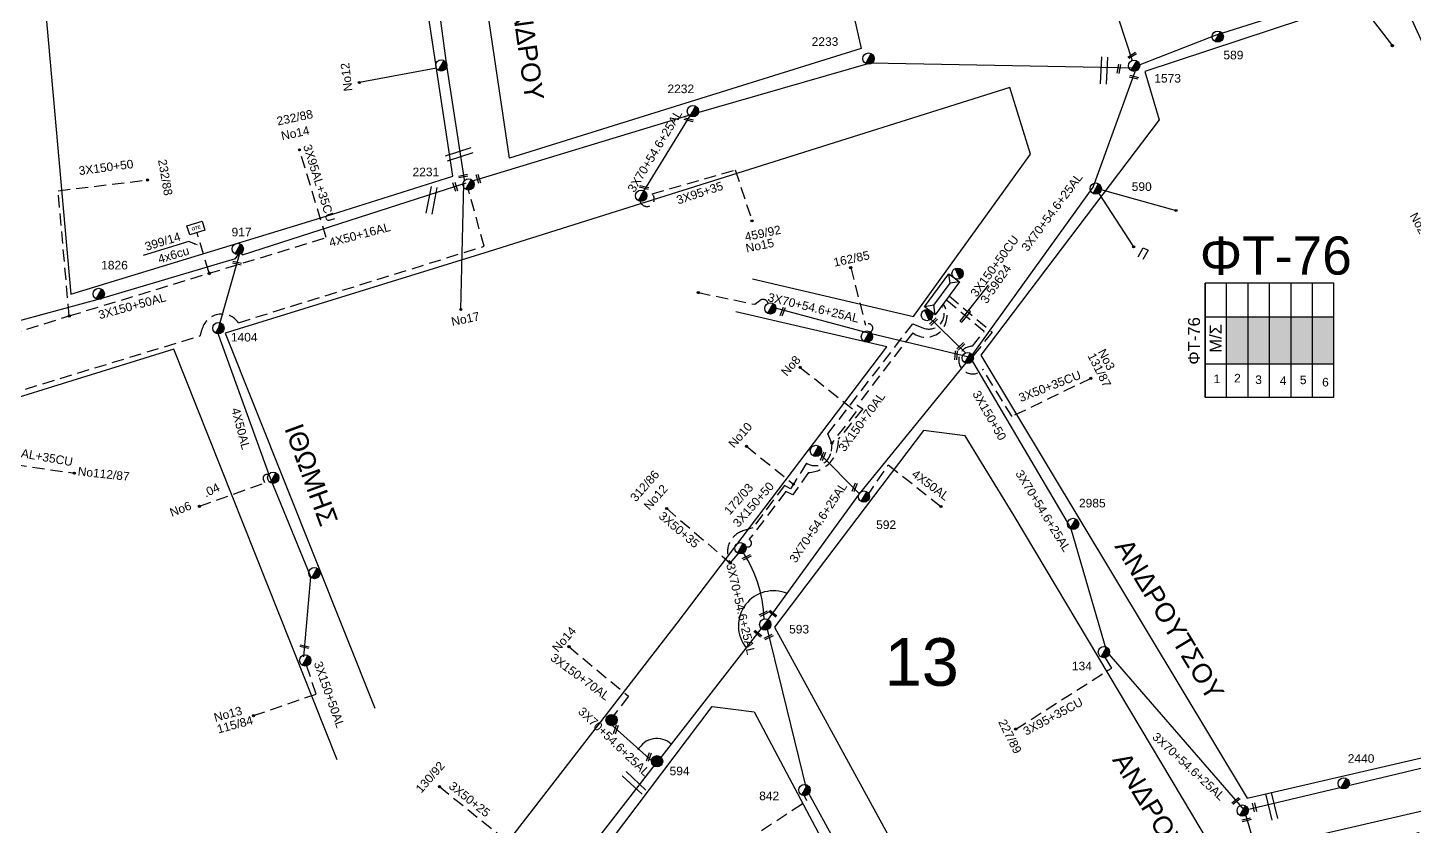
# Model space of a CAD drawing. Header units: millimetres. Extents: x 839 to 3144, y 747 to 1790.
# Drawn here: x 2152.7 to 2443.5, y 1194 to 1361.5 of the extents above; entities that cross this region are included whole.
import ezdxf
from ezdxf import colors
from ezdxf.entities.mleader import LeaderData, LeaderLine
from ezdxf.enums import TextEntityAlignment as Align
from ezdxf.math import Vec2, Vec3

# ---------------------------------------------------------------- set-up
doc = ezdxf.new("R2010")
doc.units = ezdxf.units.MM
doc.linetypes.add('DASHED', pattern=[19.05, 12.7, -6.35])
for name, color, linetype in [('Pillar OTE', 7, 'Continuous'), ('Ασφαλειοκιβώτια Χ.Τ 6 αναχωρήσεων', 7, 'Continuous'), ('Γέφυρες Εναερίου Δικτύου', 7, 'DASHED'), ('Γυμνά εναέρια ΧΤ (3Φ)   3x50+35CU', 7, 'Continuous'), ('Γυμνά εναέρια ΧΤ (3Φ)   4x50AL', 7, 'Continuous'), ('Γυμνά εναέρια ΧΤ και ΦΟΠ (3Φ)   4x50+16AL', 7, 'Continuous'), ('Επιγραφές - Σχήματα', 7, 'Continuous'), ('Καλώδια ΧΤ   3x150+50AL', 7, 'DASHED'), ('Καλώδια ΧΤ   3x150+50ALXLPE', 7, 'DASHED'), ('Καλώδια ΧΤ   3x150+50CU', 7, 'DASHED'), ('Καλώδια ΧΤ   3x150+70AL', 7, 'DASHED'), ('Καλώδια ΧΤ   3x50+25', 7, 'Continuous'), ('Καλώδια ΧΤ   3x95+35CU', 7, 'DASHED'), ('Καλώδια ΧΤ   4x50+13-5', 7, 'Continuous'), ('Καλώδια ΧΤ   4x50AL', 7, 'DASHED'), ('Μηχανική τομή', 7, 'Continuous'), ('Στύλος Ξύλινος', 7, 'Continuous'), ('Στύλος Ξύλινος @ 1', 7, 'Continuous'), ('Στύλος ΦΜ', 7, 'Continuous'), ('Στύλος ΦΜ @ 1', 7, 'Continuous'), ('Συνδέσεις', 7, 'Continuous'), ('Συνεστραμμένα ΧΤ   3x70+54.6+25AL', 7, 'SYN_LINE'), ('Τομή', 7, 'Continuous'), ('Υποσταθμός εναέριος 2 στύλων', 7, 'Continuous'), ('Υποσταθμός πόλεως', 7, 'Continuous'), ('Υπόβαθρο ΔΕΗ', 7, 'Continuous'), ('Υπόγεια Καλώδια Δικτύου ΧΤ   .04', 7, 'DASHED'), ('Υπόγεια καλώδια Παροχών ΧΤ   4x50AL', 7, 'DASHED'), ('Υπόγεια καλώδια Παροχών ΧΤ   4x6', 7, 'DASHED')]:
    doc.layers.add(name, color=color, linetype=linetype)
doc.styles.get("Standard").update_dxf_attribs({"font": 'ARIAL.TTF'})
doc.linetypes.add('SYN_LINE', pattern='A,0.5,-0.0001,["/\\/\\/\\/",Standard,S=0.1,R=0,X=0,Y=-0.05],-0.25', length=0.7501)

# ---------------------------------------------------------------- blocks, each defined once
blk = doc.blocks.new('ΥΠΑΡΧΩΝ ΤΣΙΜΕΝΤΕΝΙΟΣ ΣΤΥΛΟΣ')
at = {"layer": 'Στύλος ΦΜ'}
blk.add_hatch(color=7, dxfattribs=at).paths.add_polyline_path([(-1.29, -2.28, 0.574793), (2.62, 0, 0.268822), (1.3, 2.27)])
at = {"layer": 'Στύλος ΦΜ', "color": 7}
blk.add_line((-1.29, -2.28), (1.3, 2.27), dxfattribs=at)
blk.add_circle((0, 0), 2.62, dxfattribs=at)
at = {"layer": 'Στύλος ΦΜ', "flags": 4}
for tag, p in [('ΤΥΠΟΣ', (-4.91, 3.03)), ('ΑΡΙΘΜΟΣ', (-4.68, 8.05))]:
    blk.add_attdef(tag, p, '', height=4, dxfattribs=at)
blk = doc.blocks.new('ΤΟΜΗ')
at = {"layer": 'Τομή', "ltscale": 40}
for p, q in [((-5.68, 0), (5.68, 0)), ((5.68, -2.33), (-5.68, -2.33))]:
    blk.add_line(p, q, dxfattribs=at)
blk = doc.blocks.new('ΥΠΟΣΤΑΘΜΟΣ ΕΝΑΕΡΙΟΣ ΕΠΙ 2 ΣΤΥΛΩΝ')
at = {"layer": 'Υποσταθμός εναέριος 2 στύλων', "linetype": 'Continuous'}
for points in [[(-11.97, -2.11, 0.574793), (-8.45, -0.07, 0.268822), (-9.64, 1.98)], [(9.68, -2.15, 0.574793), (13.19, -0.1, 0.268822), (12.01, 1.95)]]:
    blk.add_hatch(color=256, dxfattribs=at).paths.add_polyline_path(points)
for p, q in [((-11.97, -2.11), (-9.64, 1.98)), ((9.68, -2.15), (12.01, 1.95))]:
    blk.add_line(p, q, dxfattribs=at)
for centre in [(-10.81, -0.07), (10.84, -0.1)]:
    blk.add_circle(centre, 2.36, dxfattribs=at)
at = {"layer": 'Υποσταθμός πόλεως', "linetype": 'Continuous', "ltscale": 40}
blk.add_lwpolyline([(-8.57, 2.82), (8.57, 2.82), (8.57, -2.82), (-8.57, -2.82)], close=True, dxfattribs=at)
for points in [[(-5.75, 0), (-8.57, 2.82)], [(-8.57, -2.82), (-5.75, 0)], [(-5.75, 0), (5.75, 0)], [(5.75, 0), (8.57, 2.82)], [(8.57, -2.82), (5.75, 0)]]:
    blk.add_lwpolyline(points, dxfattribs=at)
at = {"layer": 'Υποσταθμός εναέριος 2 στύλων', "ltscale": 40, "flags": 1}
for tag, p in [('ΜΕΤΑΣΧΗΜΑΤΙΣΜΟΣ', (14.09, 2.51)), ('ΙΣΧΥΣ', (14.07, -0.28)), ('ΑΡΙΘΜΟΣ', (14.19, -3))]:
    blk.add_attdef(tag, p, '', height=1.8, dxfattribs=at)
blk = doc.blocks.new('ΑΣΦΑΛΕΙΟΚΙΒΩΤΙΟ ΥΠΟΣΤΑΘΜΟΥ 6 ΑΝΑΧΩΡΗΣΕΩΝ')
at = {"layer": 'Ασφαλειοκιβώτια Χ.Τ 6 αναχωρήσεων', "ltscale": 40}
for p, q in [((-23.91, 27), (23.91, 27)), ((-9.83, 27), (-9.83, -27)), ((9.83, 27), (9.83, -27)), ((-23.91, 18), (23.91, 18)), ((-23.91, 9), (23.91, 9)), ((-23.91, 0), (23.91, 0)), ((-23.91, -9), (23.91, -9)), ((-23.91, -18), (23.91, -18))]:
    blk.add_line(p, q, dxfattribs=at)
at = {"layer": 'Ασφαλειοκιβώτια Χ.Τ 6 αναχωρήσεων'}
blk.add_lwpolyline([(-23.91, -27), (23.91, -27), (23.91, 27), (-23.91, 27)], close=True, dxfattribs=at)
for s, p in [('1', (-17.99, 23.52)), ('2', (-17.69, 14.89)), ('3', (-18.35, 6.01)), ('4', (-18.73, -4.28)), ('5', (-18.41, -12.69)), ('6', (-19.37, -22.03))]:
    blk.add_text(s, height=3.6, rotation=270, dxfattribs=at).set_placement(p)
at = {"layer": 'Ασφαλειοκιβώτια Χ.Τ 6 αναχωρήσεων', "ltscale": 40}
for tag, height, p in [('ΟΝΟΜΑ', 5, (-0.27, 31.68)), ('ΚΕΙΜΕΝΟ 1', 2, (16.95, 22.41)), ('ΚΕΙΜΕΝΟ 2', 2, (16.95, 13.71)), ('ΚΕΙΜΕΝΟ 3', 2, (16.95, 4.31)), ('ΚΕΙΜΕΝΟ 4', 2, (16.95, -4.67)), ('ΚΕΙΜΕΝΟ 5', 2, (16.95, -13.51)), ('ΚΕΙΜΕΝΟ 6', 2, (16.95, -22.43)), ('ΣΧ', 2, (-0.21, -29.21))]:
    blk.add_attdef(tag, text='', height=height, dxfattribs=at).set_placement(p, align=Align.MIDDLE_CENTER)
blk = doc.blocks.new('ΜΗΧΑΝΙΚΗ ΤΟΜΗ')
at = {"layer": 'Μηχανική τομή', "ltscale": 40}
for p, q in [((-1.89, 0.78), (1.89, 0.78)), ((1.89, 0), (-1.89, 0))]:
    blk.add_line(p, q, dxfattribs=at)
blk = doc.blocks.new('A$C3F94617C')
at = {"layer": 'Μηχανική τομή', "xscale": 0.5, "yscale": 0.5, "zscale": 0.5}
blk.add_blockref('ΜΗΧΑΝΙΚΗ ΤΟΜΗ', (0.95, 0), dxfattribs=at)
blk = doc.blocks.new('_ΣΥΝΔΕΣΗ')
at = {"layer": 'Συνδέσεις', "linetype": 'SYN_LINE', "ltscale": 40}
blk.add_hatch(color=256, dxfattribs=at).paths.add_polyline_path([(0.5, -0.01, 1), (-0.5, -0.01, 1)])
at = {"layer": 'Συνδέσεις'}
blk.add_circle((0, -0.01), 0.5, dxfattribs=at)
blk = doc.blocks.new('ΥΠΑΡΧΩΝ ΞΥΛΙΝΟΣ ΣΤΥΛΟΣ')
at = {"layer": 'Στύλος Ξύλινος'}
h = blk.add_hatch(color=7, dxfattribs=at)
h.paths.add_polyline_path([(-2.62, 0, 0.270008), (-1.29, -2.28), (1.3, 2.27, 0.576266)])
h.paths.add_polyline_path([(-1.29, -2.28, 0.574793), (2.62, 0, 0.268822), (1.3, 2.27)])
at = {"layer": 'Στύλος Ξύλινος', "color": 7}
blk.add_line((-1.29, -2.28), (1.3, 2.27), dxfattribs=at)
blk.add_circle((0, 0), 2.62, dxfattribs=at)
at = {"layer": 'Στύλος Ξύλινος', "flags": 4}
for tag, p in [('ΑΡΙΘΜΟΣ', (-4.91, 8.6)), ('ΤΥΠΟΣ', (-4.85, 3.39))]:
    blk.add_attdef(tag, p, '', height=4, dxfattribs=at)
blk = doc.blocks.new('PILLAR ΟΤΕ')
at = {"layer": 'Pillar OTE', "ltscale": 40}
blk.add_lwpolyline([(-3.31, 2.02), (3.39, 2.02), (3.39, -1.99), (-3.31, -1.99)], close=True, dxfattribs=at)
at = {"layer": 'Pillar OTE', "insert": (-1.81, 0.71), "char_height": 1.3575, "width": 109.961, "attachment_point": 1}
blk.add_mtext('{\\fArial|b1|i0|c161|p34;OTE}', dxfattribs=at)
blk = doc.blocks.new('TSONTA XT1')
at = {"ltscale": 40}
h = blk.add_hatch(color=256, dxfattribs=at)
h.dxf.hatch_style = 1
h.paths.add_polyline_path([(595.96, 2487.66), (597.07, 2488.77), (595.96, 2489.87), (594.85, 2488.77)])
blk.add_lwpolyline([(594.85, 2488.77), (595.96, 2489.87), (597.07, 2488.77), (595.96, 2487.66)], close=True, dxfattribs=at)

msp = doc.modelspace()

# ---------------------------------------------------------------- hatches: boundary and pattern name
at = {"layer": 'Ασφαλειοκιβώτια Χ.Τ 6 αναχωρήσεων', "ltscale": 0.2}
for color, points in [(133, [(2408.62, 1300.81), (2404.12, 1300.81), (2404.12, 1290.99), (2408.62, 1290.99)]), (173, [(2408.62, 1300.81), (2408.62, 1290.99), (2413.12, 1290.99), (2413.12, 1300.81)]), (30, [(2413.12, 1300.81), (2413.12, 1290.99), (2417.62, 1290.99), (2417.62, 1300.81)]), (1, [(2417.62, 1300.81), (2417.62, 1290.99), (2422.12, 1290.99), (2422.12, 1300.81)]), (85, [(2422.12, 1300.81), (2422.12, 1290.99), (2426.62, 1290.99), (2426.62, 1300.81)])]:
    msp.add_hatch(color=color, dxfattribs=at).paths.add_polyline_path(points)

# ---------------------------------------------------------------- linework, layer by layer
at = {"layer": 'Γέφυρες Εναερίου Δικτύου', "color": 133, "linetype": 'SYN_LINE', "ltscale": 15}
msp.add_lwpolyline([(2431.06, 1367.88), (2438.86, 1357.69)], dxfattribs=at)
at = {"layer": 'Γέφυρες Εναερίου Δικτύου', "color": 85, "linetype": 'SYN_LINE', "ltscale": 20}
msp.add_lwpolyline([(2238.43, 1352.96), (2222.27, 1349.97)], dxfattribs=at)
at = {"layer": 'Γέφυρες Εναερίου Δικτύου', "color": 133, "linetype": 'Continuous', "ltscale": 0.2}
for points in [[(2377.18, 1326.87), (2384.61, 1315.5)], [(2377.72, 1327.51), (2393.5, 1323.14)]]:
    msp.add_lwpolyline(points, dxfattribs=at)
at = {"layer": 'Γέφυρες Εναερίου Δικτύου', "color": 173, "ltscale": 0.2}
msp.add_lwpolyline([(2325.28, 1311.14), (2328.37, 1299.05)], dxfattribs=at)
msp.add_lwpolyline([(2293.35, 1305.91), (2305.19, 1303.44), (2306.26, 1304.26, -0.589851), (2307.99, 1303.49, -2.756407)], format="xyb", dxfattribs=at)
at = {"layer": 'Γέφυρες Εναερίου Δικτύου', "color": 1, "ltscale": 0.2}
msp.add_lwpolyline([(2303.43, 1273.66), (2313.3, 1265.72)], dxfattribs=at)
at = {"layer": 'Γέφυρες Εναερίου Δικτύου', "color": 173, "ltscale": 0.2}
msp.add_arc((2329.03, 1298.44), 0.896, 293.0379, 136.9673, dxfattribs=at)
at = {"layer": 'Γυμνά εναέρια ΧΤ (3Φ)   3x50+35CU', "color": 30, "linetype": 'DASHED', "ltscale": 0.2}
msp.add_lwpolyline([(2353, 1289.81, -1.531237), (2350.81, 1294.65), (2353.25, 1297.72), (2345.3, 1304.36)], format="xyb", dxfattribs=at)
msp.add_lwpolyline([(2375.63, 1287.9), (2359.11, 1279.91), (2353, 1289.81)], dxfattribs=at)
at = {"layer": 'Γυμνά εναέρια ΧΤ (3Φ)   3x50+35CU', "color": 27, "linetype": 'DASHED', "ltscale": 0.2}
msp.add_lwpolyline([(2142.01, 1276.07), (2142.9, 1276.07), (2142.41, 1270.89), (2162.51, 1268.03)], dxfattribs=at)
at = {"layer": 'Γυμνά εναέρια ΧΤ (3Φ)   3x50+35CU', "color": 1, "linetype": 'DASHED', "ltscale": 0.2}
msp.add_lwpolyline([(2286.7, 1260.61), (2300.04, 1249.18)], dxfattribs=at)
at = {"layer": 'Γυμνά εναέρια ΧΤ (3Φ)   4x50AL', "color": 151, "ltscale": 0.2}
msp.add_lwpolyline([(2210.65, 1229.48), (2212.11, 1246.31), (2203.63, 1266.89), (2192.52, 1297.68), (2197.29, 1314.37)], dxfattribs=at)
at = {"layer": 'Γυμνά εναέρια ΧΤ (3Φ)   4x50AL', "color": 27, "ltscale": 0.2}
msp.add_lwpolyline([(2407.84, 1197.37), (2428.74, 1202.31), (2457.44, 1209.13), (2481.74, 1214.54), (2519.55, 1217.92)], dxfattribs=at)
at = {"layer": 'Γυμνά εναέρια ΧΤ και ΦΟΠ (3Φ)   4x50+16AL', "color": 85, "ltscale": 0.2}
msp.add_lwpolyline([(2227.5, 1410.81), (2237.78, 1373.86), (2240.51, 1353.56), (2244.23, 1329.58)], dxfattribs=at)
at = {"layer": 'Γυμνά εναέρια ΧΤ και ΦΟΠ (3Φ)   4x50+16AL', "color": 173, "ltscale": 0.2}
msp.add_lwpolyline([(2245.53, 1329.21), (2292.07, 1343.35), (2329.42, 1354.12), (2385.18, 1353.03)], dxfattribs=at)
at = {"layer": 'Γυμνά εναέρια ΧΤ και ΦΟΠ (3Φ)   4x50+16AL', "color": 151, "ltscale": 0.2}
msp.add_lwpolyline([(2147.43, 1299.08), (2168.08, 1304.67), (2196.32, 1313.08), (2197.29, 1314.37), (2197.75, 1313.79), (2244.64, 1328.94)], dxfattribs=at)
at = {"layer": 'Επιγραφές - Σχήματα', "color": 7, "linetype": 'SYN_LINE', "ltscale": 20}
msp.add_line((2243.54, 1302.37), (2244.17, 1328.77), dxfattribs=at)
at = {"layer": 'Επιγραφές - Σχήματα', "linetype": 'Continuous', "ltscale": 0.2}
for points in [[(2385.54, 1313.4), (2386.62, 1315.31), (2387.64, 1314.78), (2386.56, 1312.85)], [(2354.1, 1307.43), (2348.2, 1299.91), (2348.6, 1299.72), (2350.4, 1301.87), (2349.91, 1302.29)]]:
    msp.add_lwpolyline(points, dxfattribs=at)
at = {"layer": 'Επιγραφές - Σχήματα', "color": 85, "linetype": 'DASHED', "ltscale": 0.2}
for points in [[(2338.28, 1297.48), (2326.65, 1282.31), (2327.84, 1281.51), (2322.69, 1275.19)], [(2316.45, 1268.17), (2313.12, 1263.47), (2311.69, 1264.18), (2303.96, 1254.08)]]:
    msp.add_lwpolyline(points, dxfattribs=at)
for centre, radius, start, end in [((2341.03, 1300.99), 4.46, 231.9927, 34.6763), ((2316.19, 1274.69), 6.52, 272.3, 4.391), ((2303.71, 1253.33), 0.793, 237.3076, 71.7004)]:
    msp.add_arc(centre, radius, start, end, dxfattribs=at)
at = {"layer": 'Επιγραφές - Σχήματα', "linetype": 'Continuous', "ltscale": 0.2}
for centre, radius, start, end in [((2309.1, 1235.99), 7.36, 66.7578, 218.6826), ((2284.63, 1207.95), 4.42, 46.5201, 153.3981)]:
    msp.add_arc(centre, radius, start, end, dxfattribs=at)
at = {"layer": 'Καλώδια ΧΤ   3x150+50AL', "color": 173, "ltscale": 0.2}
for points in [[(2161.43, 1301.01), (2159.07, 1327.26), (2177.83, 1329.53)], [(2345.92, 1305.19), (2354.97, 1297.59), (2350.93, 1292.59)]]:
    msp.add_lwpolyline(points, dxfattribs=at)
msp.add_lwpolyline([(2144.8, 1297.42), (2145.29, 1295.95), (2148.59, 1284.55), (2188.97, 1296.87), (2189.23, 1298.06, -0.649645), (2196.92, 1299.59), (2248.42, 1315.62), (2244.93, 1328.3)], format="xyb", dxfattribs=at)
at = {"layer": 'Καλώδια ΧΤ   3x150+50AL', "color": 1, "ltscale": 0.2}
msp.add_lwpolyline([(2314.69, 1290.22), (2326.43, 1280.93), (2321.33, 1274.35), (2321.18, 1272.67, -0.559831), (2316.02, 1270.12), (2313.3, 1265.72), (2312.65, 1264.75), (2311.38, 1265.46), (2304.78, 1256.57), (2302.69, 1255.91, 0.475943), (2300.04, 1249.18), (2302.28, 1251.83)], format="xyb", dxfattribs=at)
at = {"layer": 'Καλώδια ΧΤ   3x150+50AL', "color": 151, "ltscale": 0.2}
msp.add_lwpolyline([(2200.05, 1217.16), (2213.19, 1221.7), (2211.01, 1228.29)], dxfattribs=at)
at = {"layer": 'Καλώδια ΧΤ   3x150+70AL', "color": 1, "ltscale": 0.2}
msp.add_lwpolyline([(2321.33, 1274.35), (2320.51, 1276.28), (2338.31, 1299.33), (2340.55, 1298.47, 0.719556), (2344.42, 1303.16, 0.719556)], format="xyb", dxfattribs=at)
at = {"layer": 'Καλώδια ΧΤ   3x150+70AL', "color": 173, "ltscale": 0.2}
msp.add_lwpolyline([(2266.22, 1231.62), (2278.72, 1221.24), (2275.45, 1217.03)], dxfattribs=at)
at = {"layer": 'Καλώδια ΧΤ   3x50+25', "color": 1, "linetype": 'DASHED', "ltscale": 0.2}
msp.add_lwpolyline([(2239.06, 1202.27), (2254.34, 1189.97), (2253.55, 1188.19)], dxfattribs=at)
at = {"layer": 'Καλώδια ΧΤ   3x95+35CU', "color": 173, "ltscale": 0.2}
for points in [[(2145.29, 1295.95), (2161.43, 1301.01), (2215.31, 1317.43), (2209.71, 1335.85)], [(2283.65, 1326.6), (2301.08, 1331.62), (2304.6, 1320.95)]]:
    msp.add_lwpolyline(points, dxfattribs=at)
at = {"layer": 'Καλώδια ΧΤ   3x95+35CU', "color": 30, "ltscale": 0.2}
msp.add_lwpolyline([(2359.88, 1214.31), (2380.02, 1227.15), (2378.46, 1229.67)], dxfattribs=at)
at = {"layer": 'Καλώδια ΧΤ   3x95+35CU', "color": 173, "ltscale": 0.2}
msp.add_arc((2282.57, 1325.51), 1.54, 196.942, 45.1231, dxfattribs=at)
at = {"layer": 'Καλώδια ΧΤ   4x50+13-5', "color": 133, "ltscale": 0.2}
msp.add_lwpolyline([(2385.62, 1353.64), (2401.8, 1359.88), (2429.88, 1368.84), (2448.8, 1374.98)], dxfattribs=at)
at = {"layer": 'Καλώδια ΧΤ   4x50AL', "color": 173, "ltscale": 0.2}
msp.add_lwpolyline([(2328.72, 1263.2), (2333.16, 1269.76), (2344.21, 1261.03)], dxfattribs=at)
at = {"layer": 'Καλώδια ΧΤ   4x50AL', "color": 85, "ltscale": 0.2}
msp.add_lwpolyline([(2300.2, 1188.92), (2316.09, 1199.3), (2315.25, 1201.05)], dxfattribs=at)
at = {"layer": 'Συνεστραμμένα ΧΤ   3x70+54.6+25AL', "color": 133, "ltscale": 20}
for points in [[(2374.17, 1389.14), (2376, 1380.07), (2384.33, 1354.61)], [(2350.07, 1292.61), (2350.38, 1292.31), (2376.12, 1328.01), (2385.18, 1353.03), (2384.93, 1353.89)]]:
    msp.add_lwpolyline(points, dxfattribs=at)
at = {"layer": 'Συνεστραμμένα ΧΤ   3x70+54.6+25AL', "color": 173, "ltscale": 20}
for points in [[(2281.32, 1326.29), (2292.03, 1343.66)], [(2285.26, 1208.02), (2307.25, 1236.36), (2327.1, 1263.7), (2350.38, 1292.31), (2329.28, 1297.34), (2309.51, 1302.64)]]:
    msp.add_lwpolyline(points, dxfattribs=at)
at = {"layer": 'Συνεστραμμένα ΧΤ   3x70+54.6+25AL', "color": 133, "ltscale": 15}
msp.add_lwpolyline([(2341.26, 1301.19), (2349.38, 1293.27)], dxfattribs=at)
at = {"layer": 'Συνεστραμμένα ΧΤ   3x70+54.6+25AL', "color": 30, "ltscale": 20}
msp.add_lwpolyline([(2462.85, 1102.6), (2444.83, 1120.57), (2431.76, 1143.36), (2416.43, 1167.79), (2407.84, 1197.37), (2378.97, 1230.63), (2371.45, 1256.58), (2350.38, 1292.31)], dxfattribs=at)
at = {"layer": 'Συνεστραμμένα ΧΤ   3x70+54.6+25AL', "color": 173, "ltscale": 15}
for points in [[(2318.63, 1272.28), (2327.1, 1263.7)], [(2275.08, 1215.28), (2284.39, 1207)]]:
    msp.add_lwpolyline(points, dxfattribs=at)
at = {"layer": 'Συνεστραμμένα ΧΤ   3x70+54.6+25AL', "color": 85, "ltscale": 20}
msp.add_lwpolyline([(2351.64, 1089.9), (2352.12, 1120.82), (2352.11, 1137.35), (2343.72, 1150.61), (2331.72, 1173.35), (2322.42, 1189.98), (2316.1, 1201.63), (2307.71, 1235.83), (2307.53, 1236.75)], dxfattribs=at)
at = {"layer": 'Συνεστραμμένα ΧΤ   3x70+54.6+25AL', "color": 1, "ltscale": 20}
msp.add_lwpolyline([(2194.39, 1076.75), (2194.46, 1076.76), (2214.66, 1114.51), (2241.96, 1151.14), (2264.98, 1182.04), (2284.39, 1207)], dxfattribs=at)
at = {"layer": 'Συνεστραμμένα ΧΤ   3x70+54.6+25AL', "color": 85, "ltscale": 20}
msp.add_arc((2279.78, 1236.54), 27.37, 1.8647, 35.1314, dxfattribs=at)
at = {"layer": 'Υπόβαθρο ΔΕΗ'}
for points in [[(2154.94, 1382.55), (2161.74, 1305.54), (2215.29, 1321.96), (2241.85, 1330.33), (2230.5, 1405.48), (2222.54, 1411.59)], [(2243.02, 1406.22), (2322.48, 1379.45), (2327.49, 1357.08), (2253.72, 1334.07)], [(2355.06, 1092.19), (2401.84, 1097.55), (2446.74, 1102.71), (2447.86, 1110.62), (2397.01, 1196.24), (2359.54, 1259.08), (2349.31, 1275.84), (2340.58, 1276.96), (2309.3, 1235.71), (2336.68, 1185.61), (2354.4, 1152.12)], [(2464.74, 1104.71), (2514.86, 1109.97), (2539.41, 1148.54), (2511.53, 1212.49), (2414.3, 1190)]]:
    msp.add_lwpolyline(points, close=True, dxfattribs=at)
for points in [[(2408.44, 1199.86), (2506.93, 1222.66), (2475.93, 1291.09), (2439.95, 1369.82), (2386.94, 1352.26), (2389.98, 1342.11), (2352.58, 1292.81), (2408.44, 1199.86)], [(2304.73, 1308.79), (2338.47, 1300.87), (2363.01, 1334.91), (2358.67, 1348.92), (2249.48, 1314.5), (2194.09, 1297.41), (2225.47, 1218.74)], [(2183.47, 1085.42), (2206.92, 1130.56), (2288.91, 1236.59), (2332.85, 1294.51), (2301.21, 1301.89)], [(2217.61, 1207.9), (2183.38, 1294.07), (2144.54, 1282.02), (2128.95, 1166.11), (2122.23, 1115.74), (2183.47, 1085.42)], [(2342.57, 1091.05), (2210.09, 1076.19), (2202.33, 1075.37), (2198.3, 1077.61), (2218.31, 1116.83), (2264.58, 1177.13), (2296.24, 1219.09), (2305.05, 1217.97), (2341.62, 1148.99), (2342.57, 1091.05)]]:
    msp.add_lwpolyline(points, dxfattribs=at)
at = {"layer": 'Υπόγεια Καλώδια Δικτύου ΧΤ   .04', "color": 151, "ltscale": 0.2}
msp.add_lwpolyline([(2188.73, 1261.07), (2202.41, 1266), (2202.13, 1266.72, -0.880087), (2203.43, 1267.44, -1.340834)], format="xyb", dxfattribs=at)
at = {"layer": 'Υπόγεια καλώδια Παροχών ΧΤ   4x6', "color": 173, "linetype": 'DASHED', "ltscale": 0.2}
msp.add_lwpolyline([(2190.81, 1309.96), (2190.69, 1310.28), (2188.22, 1318.48)], dxfattribs=at)

# ---------------------------------------------------------------- block references
at = {"layer": 'Pillar OTE', "xscale": 0.5, "yscale": 0.5, "zscale": 0.5, "rotation": 17}
msp.add_blockref('PILLAR ΟΤΕ', (2187.97, 1319.43), dxfattribs=at)
at = {"layer": 'Ασφαλειοκιβώτια Χ.Τ 6 αναχωρήσεων', "xscale": 0.5, "yscale": 0.5, "zscale": 0.5, "rotation": 90}
msp.add_blockref('ΑΣΦΑΛΕΙΟΚΙΒΩΤΙΟ ΥΠΟΣΤΑΘΜΟΥ 6 ΑΝΑΧΩΡΗΣΕΩΝ', (2413.12, 1295.9), dxfattribs=at).add_auto_attribs({'ΟΝΟΜΑ': 'ΦΤ-76'})
at = {"layer": 'Επιγραφές - Σχήματα', "ltscale": 0.2}
for p, rotation in [((2383.62, 1354.97), 32.02317142177678), ((2381.49, 1353.79), 259.7021707347217), ((2383.68, 1351.12), 345.3015195604499), ((2292.32, 1342.12), 166.7441774648224), ((2241.89, 1328.92), 287.4002885615296), ((2244.92, 1330.72), 192.1073347017222), ((2246.72, 1330.62), 287.4002885615296), ((2282.95, 1327.93), 166.7441774648224), ((2197.56, 1312.05), 166.7441774648222), ((2311.19, 1302.83), 247.9939664721027), ((2343.2, 1300.59), 222.8453252688443), ((2348.95, 1295.42), 222.8453252688443), ((2347.24, 1293.72), 265.9844321975869), ((2319.63, 1272.5), 247.9939664721026), ((2326.29, 1265.99), 247.9939664721026), ((2304.26, 1250.94), 205.2100922216041), ((2307.82, 1239.14), 205.2100922216042), ((2309.81, 1238.1), 140.1257426476619), ((2306.66, 1233.89), 140.1257426476619), ((2308.85, 1234.23), 205.2100922216041), ((2211.72, 1231.6), 166.7441774648224), ((2276.15, 1215.22), 250.7316418267639), ((2283.07, 1209.46), 250.7316418267639), ((2405.42, 1198.54), 37.23067777556902), ((2410.35, 1197.04), 103.027285439698), ((2409.15, 1195.73), 193.0272854396951)]:
    msp.add_blockref('A$C3F94617C', p, dxfattribs=dict(at, rotation=rotation))
at = {"layer": 'Στύλος Ξύλινος @ 1', "ltscale": 40, "xscale": 0.4499999999998181, "yscale": 0.4499999999998181, "zscale": 0.4499999999998181}
msp.add_blockref('ΥΠΑΡΧΩΝ ΞΥΛΙΝΟΣ ΣΤΥΛΟΣ', (2275.14, 1216.22), dxfattribs=at)
at = {"layer": 'Στύλος Ξύλινος @ 1', "ltscale": 40}
ref = msp.add_blockref('ΥΠΑΡΧΩΝ ΞΥΛΙΝΟΣ ΣΤΥΛΟΣ', (2284.7, 1207.61), dxfattribs=dict(at, xscale=0.4499999999998181, yscale=0.4499999999998181, zscale=0.4499999999998181))
ref.add_attrib('ΑΡΙΘΜΟΣ', '594', (2287.31, 1204.66), dxfattribs={"layer": 'Στύλος Ξύλινος', "height": 1.8, "flags": 4})
at = {"layer": 'Στύλος ΦΜ @ 1', "ltscale": 40}
ref = msp.add_blockref('ΥΠΑΡΧΩΝ ΤΣΙΜΕΝΤΕΝΙΟΣ ΣΤΥΛΟΣ', (2402.25, 1359.59), dxfattribs=dict(at, xscale=0.4499999999998181, yscale=0.4499999999998181, zscale=0.4499999999998181))
ref.add_attrib('ΤΥΠΟΣ', '589', (2403.44, 1354.83), dxfattribs={"layer": 'Στύλος ΦΜ', "height": 1.8, "flags": 4})
ref = msp.add_blockref('ΥΠΑΡΧΩΝ ΤΣΙΜΕΝΤΕΝΙΟΣ ΣΤΥΛΟΣ', (2329.02, 1355), dxfattribs=dict(at, xscale=0.4499999999998181, yscale=0.4499999999998181, zscale=0.4499999999998181))
ref.add_attrib('ΤΥΠΟΣ', '2233', (2317.1, 1357.66), dxfattribs={"layer": 'Στύλος ΦΜ', "height": 1.8, "flags": 4})
at = {"layer": 'Στύλος ΦΜ @ 1', "ltscale": 40, "xscale": 0.4499999999998181, "yscale": 0.4499999999998181, "zscale": 0.4499999999998181}
for p in [(2239.44, 1353.56), (2281.35, 1326.22), (2308.44, 1302.57), (2328.68, 1296.67), (2349.83, 1292.18), (2317.98, 1272.7), (2204.19, 1267.06), (2302.16, 1252.29), (2212.83, 1247.06), (2210.9, 1228.75), (2407.47, 1197.25)]:
    msp.add_blockref('ΥΠΑΡΧΩΝ ΤΣΙΜΕΝΤΕΝΙΟΣ ΣΤΥΛΟΣ', p, dxfattribs=at)
at = {"layer": 'Στύλος ΦΜ @ 1', "ltscale": 40}
ref = msp.add_blockref('ΥΠΑΡΧΩΝ ΤΣΙΜΕΝΤΕΝΙΟΣ ΣΤΥΛΟΣ', (2384.7, 1353.49), dxfattribs=dict(at, xscale=0.4499999999998181, yscale=0.4499999999998181, zscale=0.4499999999998181))
ref.add_attrib('ΤΥΠΟΣ', '1573', (2388.95, 1349.96), dxfattribs={"layer": 'Στύλος ΦΜ', "height": 1.8, "flags": 4})
ref = msp.add_blockref('ΥΠΑΡΧΩΝ ΤΣΙΜΕΝΤΕΝΙΟΣ ΣΤΥΛΟΣ', (2292.19, 1343.96), dxfattribs=dict(at, xscale=0.4499999999998181, yscale=0.4499999999998181, zscale=0.4499999999998181))
ref.add_attrib('ΤΥΠΟΣ', '2232', (2286.86, 1347.74), dxfattribs={"layer": 'Στύλος ΦΜ', "height": 1.8, "flags": 4})
ref = msp.add_blockref('ΥΠΑΡΧΩΝ ΤΣΙΜΕΝΤΕΝΙΟΣ ΣΤΥΛΟΣ', (2245.17, 1328.6), dxfattribs=dict(at, xscale=0.4499999999998181, yscale=0.4499999999998181, zscale=0.4499999999998181))
ref.add_attrib('ΤΥΠΟΣ', '2231', (2233.41, 1330.31), dxfattribs={"layer": 'Στύλος ΦΜ', "height": 1.8, "flags": 4})
ref = msp.add_blockref('ΥΠΑΡΧΩΝ ΤΣΙΜΕΝΤΕΝΙΟΣ ΣΤΥΛΟΣ', (2376.68, 1327.73), dxfattribs=dict(at, xscale=0.4499999999998181, yscale=0.4499999999998181, zscale=0.4499999999998181))
ref.add_attrib('ΤΥΠΟΣ', '590', (2384.21, 1327.23), dxfattribs={"layer": 'Στύλος ΦΜ', "height": 1.8, "flags": 4})
ref = msp.add_blockref('ΥΠΑΡΧΩΝ ΤΣΙΜΕΝΤΕΝΙΟΣ ΣΤΥΛΟΣ', (2196.77, 1315.06), dxfattribs=dict(at, xscale=0.4499999999998181, yscale=0.4499999999998181, zscale=0.4499999999998181))
ref.add_attrib('ΤΥΠΟΣ', '917', (2195.46, 1317.69), dxfattribs={"layer": 'Στύλος ΦΜ', "height": 1.8, "flags": 4})
ref = msp.add_blockref('ΥΠΑΡΧΩΝ ΤΣΙΜΕΝΤΕΝΙΟΣ ΣΤΥΛΟΣ', (2167.62, 1305.62), dxfattribs=dict(at, xscale=0.4499999999998181, yscale=0.4499999999998181, zscale=0.4499999999998181))
ref.add_attrib('ΤΥΠΟΣ', '1826', (2168.12, 1310.76), dxfattribs={"layer": 'Στύλος ΦΜ', "height": 1.8, "flags": 4})
ref = msp.add_blockref('ΥΠΑΡΧΩΝ ΤΣΙΜΕΝΤΕΝΙΟΣ ΣΤΥΛΟΣ', (2192.7, 1298.44), dxfattribs=dict(at, xscale=0.4499999999998181, yscale=0.4499999999998181, zscale=0.4499999999998181))
ref.add_attrib('ΤΥΠΟΣ', '1404', (2195.32, 1295.65), dxfattribs={"layer": 'Στύλος ΦΜ', "height": 1.8, "flags": 4})
ref = msp.add_blockref('ΥΠΑΡΧΩΝ ΤΣΙΜΕΝΤΕΝΙΟΣ ΣΤΥΛΟΣ', (2328.06, 1263.12), dxfattribs=dict(at, xscale=0.4499999999998181, yscale=0.4499999999998181, zscale=0.4499999999998181))
ref.add_attrib('ΤΥΠΟΣ', '592', (2330.62, 1256.31), dxfattribs={"layer": 'Στύλος ΦΜ', "height": 1.8, "flags": 4})
ref = msp.add_blockref('ΥΠΑΡΧΩΝ ΤΣΙΜΕΝΤΕΝΙΟΣ ΣΤΥΛΟΣ', (2371.91, 1257.38), dxfattribs=dict(at, xscale=0.4499999999998181, yscale=0.4499999999998181, zscale=0.4499999999998181))
ref.add_attrib('ΤΥΠΟΣ', '2985', (2373.15, 1260.84), dxfattribs={"layer": 'Στύλος ΦΜ', "height": 1.8, "flags": 4})
ref = msp.add_blockref('ΥΠΑΡΧΩΝ ΤΣΙΜΕΝΤΕΝΙΟΣ ΣΤΥΛΟΣ', (2307.36, 1236.28), dxfattribs=dict(at, xscale=0.4499999999998181, yscale=0.4499999999998181, zscale=0.4499999999998181))
ref.add_attrib('ΤΥΠΟΣ', '593', (2312.37, 1234.4), dxfattribs={"layer": 'Στύλος ΦΜ', "height": 1.8, "flags": 4})
ref = msp.add_blockref('ΥΠΑΡΧΩΝ ΤΣΙΜΕΝΤΕΝΙΟΣ ΣΤΥΛΟΣ', (2378.37, 1230.5), dxfattribs=dict(at, xscale=0.4499999999998181, yscale=0.4499999999998181, zscale=0.4499999999998181))
ref.add_attrib('ΤΥΠΟΣ', '134', (2371.67, 1226.67), dxfattribs={"layer": 'Στύλος ΦΜ', "height": 1.8, "flags": 4})
ref = msp.add_blockref('ΥΠΑΡΧΩΝ ΤΣΙΜΕΝΤΕΝΙΟΣ ΣΤΥΛΟΣ', (2428.67, 1202.96), dxfattribs=dict(at, xscale=0.4499999999998181, yscale=0.4499999999998181, zscale=0.4499999999998181))
ref.add_attrib('ΤΥΠΟΣ', '2440', (2429.5, 1207.27), dxfattribs={"layer": 'Στύλος ΦΜ', "height": 1.8, "flags": 4})
ref = msp.add_blockref('ΥΠΑΡΧΩΝ ΤΣΙΜΕΝΤΕΝΙΟΣ ΣΤΥΛΟΣ', (2315.6, 1201.55), dxfattribs=dict(at, xscale=0.4499999999998181, yscale=0.4499999999998181, zscale=0.4499999999998181))
ref.add_attrib('ΤΥΠΟΣ', '842', (2306.1, 1199.43), dxfattribs={"layer": 'Στύλος ΦΜ', "height": 1.8, "flags": 4})
at = {"layer": 'Συνδέσεις', "xscale": 0.4500000000000455, "yscale": 0.4500000000000455, "zscale": 0.4500000000000455}
for p in [(2438.86, 1357.7), (2222.26, 1349.96), (2209.71, 1335.85), (2177.84, 1329.53), (2393.5, 1323.14), (2304.59, 1320.95), (2384.61, 1315.5), (2325.28, 1311.14), (2293.35, 1305.91), (2243.54, 1302.37), (2161.43, 1301.01), (2314.69, 1290.22), (2375.63, 1287.91), (2303.43, 1273.66), (2321.33, 1274.36), (2162.51, 1268.03), (2313.3, 1265.72), (2188.72, 1261.06), (2286.7, 1260.61), (2344.21, 1261.04), (2300.04, 1249.18), (2266.22, 1231.63), (2200.05, 1217.17), (2359.87, 1214.35), (2239.06, 1202.27)]:
    msp.add_blockref('_ΣΥΝΔΕΣΗ', p, dxfattribs=at)
at = {"layer": 'Συνδέσεις', "xscale": 0.3075184835441075, "yscale": 0.3075184835441075, "zscale": 0.3075184835441075, "rotation": 16.94009511052072}
msp.add_blockref('TSONTA XT1', (2238.47, 524.42), dxfattribs=at)
at = {"layer": 'Τομή'}
for p, xscale, yscale, zscale, rotation in [((2377.82, 1352.52), 0.4999999999999866, 0.4999999999999866, 0.4999999999999866, 87.54359788380764), ((2243, 1335.47), 0.5000000000000687, 0.5000000000000687, 0.5000000000000687, 17.63447874633651), ((2237.97, 1325.13), 0.4999999999998031, 0.4999999999998031, 0.4999999999998031, 259.2057438729473), ((2280.25, 1203.48), 0.499999999999918, 0.499999999999918, 0.499999999999918, 317.0485401458589), ((2414.12, 1198.31), 0.4999999999999809, 0.4999999999999809, 0.4999999999999809, 284.0490668470885)]:
    msp.add_blockref('ΤΟΜΗ', p, dxfattribs=dict(at, xscale=xscale, yscale=yscale, zscale=zscale, rotation=rotation))
at = {"layer": 'Υποσταθμός εναέριος 2 στύλων', "xscale": 0.500000000000131, "yscale": 0.500000000000131, "zscale": 0.500000000000131, "rotation": 53.549947664732}
msp.add_blockref('ΥΠΟΣΤΑΘΜΟΣ ΕΝΑΕΡΙΟΣ ΕΠΙ 2 ΣΤΥΛΩΝ', (2344.44, 1305.55), dxfattribs=at)

# ---------------------------------------------------------------- texts
at = {"color": 1, "linetype": 'Continuous', "insert": (2332.42, 1233.42), "char_height": 10, "width": 14.0525, "attachment_point": 1}
msp.add_mtext('13', dxfattribs=at)
at = {"layer": 'Γυμνά εναέρια ΧΤ (3Φ)   3x50+35CU', "ltscale": 0.2}
for s, rotation, p in [('3X50+35CU', 21.3944, (2367.03, 1286.26)), ('3X50AL+35CU', 350.1212, (2153.87, 1271.82)), ('3X50+35', 319.603, (2289.31, 1256.16))]:
    msp.add_text(s, height=1.8, rotation=rotation, dxfattribs=at).set_placement(p, align=Align.MIDDLE)
at = {"layer": 'Γυμνά εναέρια ΧΤ (3Φ)   4x50AL', "ltscale": 0.2}
msp.add_text('4X50AL', height=1.8, rotation=284.7107, dxfattribs=at).set_placement((2197.41, 1277.36), align=Align.MIDDLE)
at = {"layer": 'Γυμνά εναέρια ΧΤ και ΦΟΠ (3Φ)   4x50+16AL', "ltscale": 0.2}
msp.add_text('4X50+16AL', height=1.8, rotation=14.8727, dxfattribs=at).set_placement((2222.32, 1318.05), align=Align.MIDDLE)
at = {"layer": 'Επιγραφές - Σχήματα', "ltscale": 0.2, "attachment_point": 1}
for s, insert, char_height, width, rotation in [('Μ. ΑΛΕΞΑΝΔΡΟΥ', (2254.69, 1391.95), 4, 68.291, 277.9392), ('Νο12', (2219.03, 1348.02), 1.8, 9.756, 96.8341), ('232/88', (2204.77, 1342.7), 1.8, 9.756, 12.0312), ('Νο14', (2205.68, 1339.61), 1.8, 9.756, 12.0312), ('232/88', (2181.81, 1334.01), 1.8, 9.756, 279.8506), ('459/92', (2302.9, 1318.44), 1.8, 9.756, 12.0312), ('Νο24', (2444.05, 1322.92), 1.8, 9.756, 297.9096), ('Νο15', (2303.1, 1316.05), 1.8, 9.756, 12.0312), ('162/85', (2321.51, 1313.09), 1.8, 9.756, 12.0312), ('3-59624', (2352.33, 1304.44), 1.8, 9.756, 55.316), ('Νο17', (2241.37, 1300.64), 1.8, 9.756, 12.0312), ('Μ/Σ', (2400.56, 1293.27), 2.5, 14.5848, 90), ('Νο3', (2378.64, 1294.32), 1.8, 9.756, 297.9096), ('Νο8', (2310.53, 1289.42), 1.8, 9.756, 48.742), ('131/87', (2376.5, 1293.48), 1.8, 9.756, 296.8835), ('ΙΘΩΜΗΣ', (2210.24, 1278.82), 4, 68.291, 290.1411), ('Νο10', (2299.47, 1274.35), 1.8, 9.756, 48.742), ('Νο112/87', (2163.33, 1269.35), 1.8, 9.756, 353.9221), ('312/86', (2278.88, 1263.06), 1.8, 9.756, 48.742), ('Νο12', (2281.74, 1261.32), 1.8, 9.756, 48.742), ('172/03', (2298.58, 1260.31), 1.8, 9.756, 48.742), ('3Χ150+50', (2300.39, 1257.71), 1.8, 9.756, 48.742), ('Νο6', (2182.28, 1260.52), 1.8, 9.756, 21.1425), ('ΑΝΔΡΟΥΤΣΟΥ', (2383.94, 1254.74), 4, 68.291, 301.2152), ('Νο14', (2262.53, 1231.51), 1.8, 9.756, 48.742), ('Νο13', (2191.57, 1217.58), 1.8, 9.756, 15.2367), ('115/84', (2192.22, 1215.14), 1.8, 9.756, 15.2367), ('227/89', (2357.76, 1216.65), 1.8, 9.756, 296.8835), ('130/92', (2233.89, 1201.96), 1.8, 9.756, 48.742), ('ΑΝΔΡΟΥΤΣΟΥ', (2383.45, 1209.97), 4, 68.291, 301.2152), ('ΜΥΡΤΙΑΣ', (2439.21, 1191.58), 4, 68.291, 12.6293)]:
    msp.add_mtext(s, dxfattribs=dict(at, insert=insert, char_height=char_height, width=width, rotation=rotation))
at = {"layer": 'Επιγραφές - Σχήματα', "ltscale": 0.2, "insert": (2398.47, 1317.67), "char_height": 8, "width": 39.9345, "attachment_point": 1}
msp.add_mtext('ΦΤ-76', dxfattribs=at)
at = {"layer": 'Καλώδια ΧΤ   3x150+50AL', "ltscale": 0.2}
for s, rotation, p in [('3X150+50AL', 15.2413, (2174.62, 1303.09)), ('3X150+50', 299.803, (2354.39, 1280.14)), ('3X150+50AL', 289.3761, (2215.96, 1221.58))]:
    msp.add_text(s, height=1.8, rotation=rotation, dxfattribs=at).set_placement(p, align=Align.MIDDLE)
at = {"layer": 'Καλώδια ΧΤ   3x150+50ALXLPE', "ltscale": 0.2}
msp.add_text('3X150+50', height=1.8, rotation=7.4888, dxfattribs=at).set_placement((2169.14, 1332.18), align=Align.MIDDLE)
at = {"layer": 'Καλώδια ΧΤ   3x150+50CU', "ltscale": 0.2}
msp.add_text('3X150+50CU', height=1.8, rotation=53.7758, dxfattribs=at).set_placement((2355.44, 1311.46), align=Align.MIDDLE)
at = {"layer": 'Καλώδια ΧΤ   3x150+70AL', "ltscale": 0.2}
for rotation, p in [(53.7758, (2327.6, 1278.79)), (323.5751, (2268.57, 1225.32))]:
    msp.add_text('3X150+70AL', height=1.8, rotation=rotation, dxfattribs=at).set_placement(p, align=Align.MIDDLE)
at = {"layer": 'Καλώδια ΧΤ   3x50+25', "ltscale": 0.2}
msp.add_text('3X50+25', height=1.8, rotation=321.3668, dxfattribs=at).set_placement((2245.38, 1199.62), align=Align.MIDDLE)
at = {"layer": 'Καλώδια ΧΤ   3x95+35CU', "ltscale": 0.2}
for s, rotation, p in [('3X95AL+35CU', 287.4335, (2213.83, 1328.89)), ('3X95+35', 18.215, (2293.64, 1326.82)), ('3X95+35CU', 28.3564, (2367.7, 1216.99))]:
    msp.add_text(s, height=1.8, rotation=rotation, dxfattribs=at).set_placement(p, align=Align.MIDDLE)
at = {"layer": 'Καλώδια ΧΤ   4x50AL', "ltscale": 0.2}
msp.add_text('4X50AL', height=1.8, rotation=323.4972, dxfattribs=at).set_placement((2342.05, 1265.54), align=Align.MIDDLE)
at = {"layer": 'Συνεστραμμένα ΧΤ   3x70+54.6+25AL', "ltscale": 20}
for rotation, p in [(58.8166, (2284.21, 1335.59)), (53.4143, (2367.48, 1322.78)), (346.509, (2317.48, 1302.73)), (301.657, (2365.65, 1260.12)), (56.2848, (2318.46, 1257.68)), (283.0066, (2302.26, 1239.54)), (316.1724, (2275.66, 1211.72)), (317.3178, (2396.17, 1206.52))]:
    msp.add_text('3X70+54.6+25AL', height=1.8, rotation=rotation, dxfattribs=at).set_placement(p, align=Align.MIDDLE)
at = {"layer": 'Υπόγεια Καλώδια Δικτύου ΧΤ   .04', "ltscale": 0.2}
msp.add_text('.04', height=1.8, rotation=25.7194, dxfattribs=at).set_placement((2191.23, 1264.48), align=Align.MIDDLE)
at = {"layer": 'Υπόγεια καλώδια Παροχών ΧΤ   4x50AL', "color": 7, "ltscale": 0.2, "char_height": 1.8, "attachment_point": 1, "rotation": 17}
for s, insert in [('399/14', (2177.08, 1316.36)), ('4x6cu', (2179.83, 1313.72))]:
    msp.add_mtext_dynamic_manual_height_columns(s, width=1.8, gutter_width=12.5, heights=[0.118], dxfattribs=dict(at, insert=insert))

# ---------------------------------------------------------------- leaders
at = {"layer": 'Υπόβαθρο ΔΕΗ'}
ml = msp.add_multileader_mtext('Standard', dxfattribs=at)
ml.set_content('', color=256)
ml.set_leader_properties()
ml.build(insert=Vec2(0, 0))
ml.multileader.update_dxf_attribs({"dogleg_length": 10, "arrow_head_size": 1})
ctx = ml.context
ctx.base_point, ctx.arrow_head_size, ctx.plane_origin, ctx.plane_x_axis, ctx.plane_y_axis = Vec3(2173.09, 1312.5), 1, Vec3(2188.63, 1315.79), Vec3(0.956305, 0.292372), Vec3(-0.292372, 0.956305)
ctx.text_align_type = 2
notes = []
notes.append((ctx, [(0, (1, 1, 0), (2186.48, 1316.6), (-0.956305, -0.292372), 10, [(0, [(2188.63, 1315.79)], 0, [])])]))
ctx.mtext.insert, ctx.mtext.text_direction, ctx.mtext.rotation, ctx.mtext.alignment, ctx.mtext.flow_direction = Vec3(2174.42, 1315), Vec3(0.956305, 0.292372), 0.296706, 3, 5
for ctx, leaders in notes:
    for number, flags, end, landing, length, lines in leaders:
        leader = LeaderData()
        leader.index, (leader.has_last_leader_line, leader.has_dogleg_vector, leader.attachment_direction) = number, flags
        leader.last_leader_point, leader.dogleg_vector, leader.dogleg_length = Vec3(end), Vec3(landing), length
        for number, points, colour, breaks in lines:
            line = LeaderLine()
            line.index, line.vertices, line.color, line.breaks = number, Vec3.list(points), colors.encode_raw_color(colour), breaks
            leader.lines.append(line)
        ctx.leaders.append(leader)

doc.saveas('drawing.dxf')
